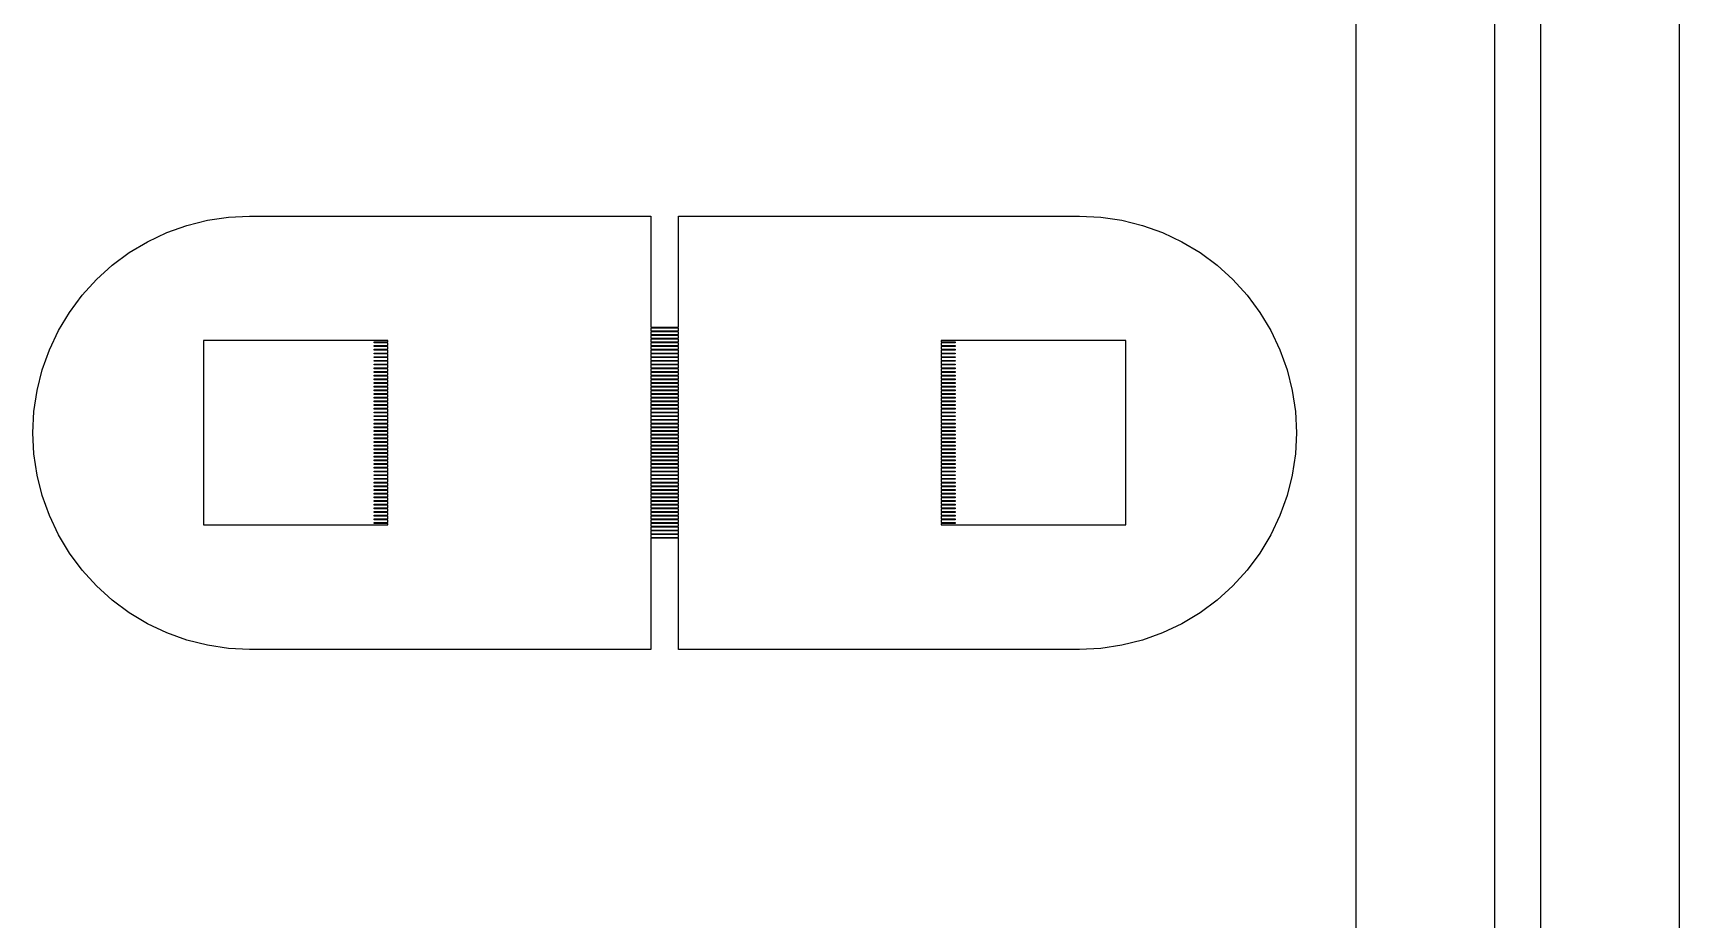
# Model space of a CAD drawing. Extents: x -16 to 132, y -40 to 113.
# Drawn here: x 94.23 to 112.49, y 17.61 to 27.44 of the extents above; entities that cross this region are included whole.
import ezdxf

# ---------------------------------------------------------------- set-up
doc = ezdxf.new("R2010")
doc.units = 0

msp = doc.modelspace()

# ---------------------------------------------------------------- linework, layer by layer
for p, q in [((112.486, 75.6724), (112.486, -2.0452)), ((110.952, -0.51129), (110.952, 74.1385)), ((110.441, 73.6272), (110.441, 0)), ((108.907, 1.53389), (108.907, 72.0933)), ((96.1669, 25.3654), (96.4002, 25.4)), ((96.4002, 25.4), (96.6357, 25.4116)), ((96.6357, 25.4116), (101.084, 25.4116)), ((101.084, 25.4116), (101.084, 24.1794)), ((101.391, 24.1794), (101.391, 25.4116)), ((101.391, 25.4116), (105.839, 25.4116)), ((105.839, 25.4116), (106.075, 25.4)), ((106.075, 25.4), (106.308, 25.3654)), ((95.5029, 25.1278), (95.7161, 25.2287)), ((95.7161, 25.2287), (95.9381, 25.3081)), ((95.9381, 25.3081), (96.1669, 25.3654)), ((106.308, 25.3654), (106.537, 25.3081)), ((106.537, 25.3081), (106.759, 25.2287)), ((106.759, 25.2287), (106.972, 25.1278)), ((95.3006, 25.0066), (95.5029, 25.1278)), ((106.972, 25.1278), (107.174, 25.0066)), ((94.9364, 24.7077), (95.1112, 24.8661)), ((95.1112, 24.8661), (95.3006, 25.0066)), ((107.174, 25.0066), (107.364, 24.8661)), ((107.364, 24.8661), (107.538, 24.7077)), ((94.7781, 24.533), (94.9364, 24.7077)), ((107.538, 24.7077), (107.697, 24.533)), ((94.6376, 24.3436), (94.7781, 24.533)), ((107.697, 24.533), (107.837, 24.3436)), ((94.5163, 24.1413), (94.6376, 24.3436)), ((107.837, 24.3436), (107.958, 24.1413)), ((94.4155, 23.9281), (94.5163, 24.1413)), ((101.084, 24.1794), (101.391, 24.1794)), ((101.391, 24.1691), (101.084, 24.1691)), ((101.084, 24.1691), (101.084, 24.1385)), ((101.084, 24.1385), (101.391, 24.1385)), ((101.391, 24.1282), (101.084, 24.1282)), ((101.084, 24.1282), (101.084, 24.0975)), ((101.084, 24.0975), (101.391, 24.0975)), ((101.391, 24.1385), (101.391, 24.1691)), ((101.391, 24.0975), (101.391, 24.1282)), ((107.958, 24.1413), (108.059, 23.9281)), ((94.3361, 23.7061), (94.4155, 23.9281)), ((98.1696, 24.0311), (96.1244, 24.0311)), ((96.1244, 24.0311), (96.1244, 21.9859)), ((98.0162, 24.0055), (98.0162, 24.0157)), ((98.0162, 24.0157), (98.1696, 24.0157)), ((98.1696, 24.0055), (98.0162, 24.0055)), ((98.0162, 23.9646), (98.0162, 23.9748)), ((98.0162, 23.9748), (98.1696, 23.9748)), ((98.1696, 23.9646), (98.0162, 23.9646)), ((98.0162, 23.9237), (98.0162, 23.9339)), ((98.0162, 23.9339), (98.1696, 23.9339)), ((98.1696, 23.9237), (98.0162, 23.9237)), ((98.1696, 24.0157), (98.1696, 24.0311)), ((98.1696, 23.9748), (98.1696, 24.0055)), ((98.1696, 23.9339), (98.1696, 23.9646)), ((98.1696, 23.893), (98.1696, 23.9237)), ((101.391, 24.0873), (101.084, 24.0873)), ((101.084, 24.0873), (101.084, 24.0567)), ((101.084, 24.0567), (101.391, 24.0567)), ((101.391, 24.0464), (101.084, 24.0464)), ((101.084, 24.0464), (101.084, 24.0157)), ((101.084, 24.0157), (101.391, 24.0157)), ((101.391, 24.0055), (101.084, 24.0055)), ((101.084, 24.0055), (101.084, 23.9748)), ((101.084, 23.9748), (101.391, 23.9748)), ((101.391, 23.9646), (101.084, 23.9646)), ((101.084, 23.9646), (101.084, 23.9339)), ((101.084, 23.9339), (101.391, 23.9339)), ((101.391, 23.9237), (101.084, 23.9237)), ((101.084, 23.9237), (101.084, 23.893)), ((101.391, 24.0567), (101.391, 24.0873)), ((101.391, 24.0157), (101.391, 24.0464)), ((101.391, 23.9748), (101.391, 24.0055)), ((101.391, 23.9339), (101.391, 23.9646)), ((101.391, 23.893), (101.391, 23.9237)), ((106.35, 24.0311), (104.305, 24.0311)), ((104.305, 24.0311), (104.305, 24.0157)), ((104.305, 24.0157), (104.459, 24.0157)), ((104.459, 24.0055), (104.305, 24.0055)), ((104.305, 24.0055), (104.305, 23.9748)), ((104.305, 23.9748), (104.459, 23.9748)), ((104.459, 23.9646), (104.305, 23.9646)), ((104.305, 23.9646), (104.305, 23.9339)), ((104.305, 23.9339), (104.459, 23.9339)), ((104.459, 23.9237), (104.305, 23.9237)), ((104.305, 23.9237), (104.305, 23.893)), ((104.459, 24.0157), (104.459, 24.0055)), ((104.459, 23.9748), (104.459, 23.9646)), ((104.459, 23.9339), (104.459, 23.9237)), ((106.35, 21.9859), (106.35, 24.0311)), ((108.059, 23.9281), (108.139, 23.7061)), ((98.0162, 23.8828), (98.0162, 23.893)), ((98.0162, 23.893), (98.1696, 23.893)), ((98.1696, 23.8828), (98.0162, 23.8828)), ((98.0162, 23.8419), (98.0162, 23.8521)), ((98.0162, 23.8521), (98.1696, 23.8521)), ((98.1696, 23.8419), (98.0162, 23.8419)), ((98.0162, 23.801), (98.0162, 23.8112)), ((98.0162, 23.8112), (98.1696, 23.8112)), ((98.1696, 23.801), (98.0162, 23.801)), ((98.0162, 23.7601), (98.0162, 23.7703)), ((98.0162, 23.7703), (98.1696, 23.7703)), ((98.1696, 23.7601), (98.0162, 23.7601)), ((98.1696, 23.8521), (98.1696, 23.8828)), ((98.1696, 23.8112), (98.1696, 23.8419)), ((98.1696, 23.7703), (98.1696, 23.801)), ((98.1696, 23.7294), (98.1696, 23.7601)), ((101.084, 23.893), (101.391, 23.893)), ((101.391, 23.8828), (101.084, 23.8828)), ((101.084, 23.8828), (101.084, 23.8521)), ((101.084, 23.8521), (101.391, 23.8521)), ((101.391, 23.8419), (101.084, 23.8419)), ((101.084, 23.8419), (101.084, 23.8112)), ((101.084, 23.8112), (101.391, 23.8112)), ((101.391, 23.801), (101.084, 23.801)), ((101.084, 23.801), (101.084, 23.7703)), ((101.084, 23.7703), (101.391, 23.7703)), ((101.391, 23.7601), (101.084, 23.7601)), ((101.084, 23.7601), (101.084, 23.7294)), ((101.391, 23.8521), (101.391, 23.8828)), ((101.391, 23.8112), (101.391, 23.8419)), ((101.391, 23.7703), (101.391, 23.801)), ((101.391, 23.7294), (101.391, 23.7601)), ((104.305, 23.893), (104.459, 23.893)), ((104.459, 23.8828), (104.305, 23.8828)), ((104.305, 23.8828), (104.305, 23.8521)), ((104.305, 23.8521), (104.459, 23.8521)), ((104.459, 23.8419), (104.305, 23.8419)), ((104.305, 23.8419), (104.305, 23.8112)), ((104.305, 23.8112), (104.459, 23.8112)), ((104.459, 23.801), (104.305, 23.801)), ((104.305, 23.801), (104.305, 23.7703)), ((104.305, 23.7703), (104.459, 23.7703)), ((104.459, 23.7601), (104.305, 23.7601)), ((104.305, 23.7601), (104.305, 23.7294)), ((104.459, 23.893), (104.459, 23.8828)), ((104.459, 23.8521), (104.459, 23.8419)), ((104.459, 23.8112), (104.459, 23.801)), ((104.459, 23.7703), (104.459, 23.7601)), ((94.2788, 23.4773), (94.3361, 23.7061)), ((98.0162, 23.7192), (98.0162, 23.7294)), ((98.0162, 23.7294), (98.1696, 23.7294)), ((98.1696, 23.7192), (98.0162, 23.7192)), ((98.0162, 23.6783), (98.0162, 23.6885)), ((98.0162, 23.6885), (98.1696, 23.6885)), ((98.1696, 23.6783), (98.0162, 23.6783)), ((98.0162, 23.6374), (98.0162, 23.6476)), ((98.0162, 23.6476), (98.1696, 23.6476)), ((98.1696, 23.6374), (98.0162, 23.6374)), ((98.0162, 23.5965), (98.0162, 23.6067)), ((98.0162, 23.6067), (98.1696, 23.6067)), ((98.1696, 23.5965), (98.0162, 23.5965)), ((98.0162, 23.5556), (98.0162, 23.5658)), ((98.0162, 23.5658), (98.1696, 23.5658)), ((98.1696, 23.5556), (98.0162, 23.5556)), ((98.1696, 23.6885), (98.1696, 23.7192)), ((98.1696, 23.6476), (98.1696, 23.6783)), ((98.1696, 23.6067), (98.1696, 23.6374)), ((98.1696, 23.5658), (98.1696, 23.5965)), ((98.1696, 23.5249), (98.1696, 23.5556)), ((101.084, 23.7294), (101.391, 23.7294)), ((101.391, 23.7192), (101.084, 23.7192)), ((101.084, 23.7192), (101.084, 23.6885)), ((101.084, 23.6885), (101.391, 23.6885)), ((101.391, 23.6783), (101.084, 23.6783)), ((101.084, 23.6783), (101.084, 23.6476)), ((101.084, 23.6476), (101.391, 23.6476)), ((101.391, 23.6374), (101.084, 23.6374)), ((101.084, 23.6374), (101.084, 23.6067)), ((101.084, 23.6067), (101.391, 23.6067)), ((101.391, 23.5965), (101.084, 23.5965)), ((101.084, 23.5965), (101.084, 23.5658)), ((101.084, 23.5658), (101.391, 23.5658)), ((101.391, 23.5556), (101.084, 23.5556)), ((101.084, 23.5556), (101.084, 23.5249)), ((101.391, 23.6885), (101.391, 23.7192)), ((101.391, 23.6476), (101.391, 23.6783)), ((101.391, 23.6067), (101.391, 23.6374)), ((101.391, 23.5658), (101.391, 23.5965)), ((101.391, 23.5249), (101.391, 23.5556)), ((104.305, 23.7294), (104.459, 23.7294)), ((104.459, 23.7192), (104.305, 23.7192)), ((104.305, 23.7192), (104.305, 23.6885)), ((104.305, 23.6885), (104.459, 23.6885)), ((104.459, 23.6783), (104.305, 23.6783)), ((104.305, 23.6783), (104.305, 23.6476)), ((104.305, 23.6476), (104.459, 23.6476)), ((104.459, 23.6374), (104.305, 23.6374)), ((104.305, 23.6374), (104.305, 23.6067)), ((104.305, 23.6067), (104.459, 23.6067)), ((104.459, 23.5965), (104.305, 23.5965)), ((104.305, 23.5965), (104.305, 23.5658)), ((104.305, 23.5658), (104.459, 23.5658)), ((104.459, 23.5556), (104.305, 23.5556)), ((104.305, 23.5556), (104.305, 23.5249)), ((104.459, 23.7294), (104.459, 23.7192)), ((104.459, 23.6885), (104.459, 23.6783)), ((104.459, 23.6476), (104.459, 23.6374)), ((104.459, 23.6067), (104.459, 23.5965)), ((104.459, 23.5658), (104.459, 23.5556)), ((108.139, 23.7061), (108.196, 23.4773)), ((94.2442, 23.244), (94.2788, 23.4773)), ((98.0162, 23.5147), (98.0162, 23.5249)), ((98.0162, 23.5249), (98.1696, 23.5249)), ((98.1696, 23.5147), (98.0162, 23.5147)), ((98.0162, 23.4738), (98.0162, 23.484)), ((98.0162, 23.484), (98.1696, 23.484)), ((98.1696, 23.4738), (98.0162, 23.4738)), ((98.0162, 23.4329), (98.0162, 23.4431)), ((98.0162, 23.4431), (98.1696, 23.4431)), ((98.1696, 23.4329), (98.0162, 23.4329)), ((98.0162, 23.392), (98.0162, 23.4022)), ((98.0162, 23.4022), (98.1696, 23.4022)), ((98.1696, 23.392), (98.0162, 23.392)), ((98.1696, 23.484), (98.1696, 23.5147)), ((98.1696, 23.4431), (98.1696, 23.4738)), ((98.1696, 23.4022), (98.1696, 23.4329)), ((98.1696, 23.3613), (98.1696, 23.392)), ((101.084, 23.5249), (101.391, 23.5249)), ((101.391, 23.5147), (101.084, 23.5147)), ((101.084, 23.5147), (101.084, 23.484)), ((101.084, 23.484), (101.391, 23.484)), ((101.391, 23.4738), (101.084, 23.4738)), ((101.084, 23.4738), (101.084, 23.4431)), ((101.084, 23.4431), (101.391, 23.4431)), ((101.391, 23.4329), (101.084, 23.4329)), ((101.084, 23.4329), (101.084, 23.4022)), ((101.084, 23.4022), (101.391, 23.4022)), ((101.391, 23.392), (101.084, 23.392)), ((101.084, 23.392), (101.084, 23.3613)), ((101.391, 23.484), (101.391, 23.5147)), ((101.391, 23.4431), (101.391, 23.4738)), ((101.391, 23.4022), (101.391, 23.4329)), ((101.391, 23.3613), (101.391, 23.392)), ((104.305, 23.5249), (104.459, 23.5249)), ((104.459, 23.5147), (104.305, 23.5147)), ((104.305, 23.5147), (104.305, 23.484)), ((104.305, 23.484), (104.459, 23.484)), ((104.459, 23.4738), (104.305, 23.4738)), ((104.305, 23.4738), (104.305, 23.4431)), ((104.305, 23.4431), (104.459, 23.4431)), ((104.459, 23.4329), (104.305, 23.4329)), ((104.305, 23.4329), (104.305, 23.4022)), ((104.305, 23.4022), (104.459, 23.4022)), ((104.459, 23.392), (104.305, 23.392)), ((104.305, 23.392), (104.305, 23.3613)), ((104.459, 23.5249), (104.459, 23.5147)), ((104.459, 23.484), (104.459, 23.4738)), ((104.459, 23.4431), (104.459, 23.4329)), ((104.459, 23.4022), (104.459, 23.392)), ((108.196, 23.4773), (108.231, 23.244)), ((94.2326, 23.0085), (94.2442, 23.244)), ((98.0162, 23.3511), (98.0162, 23.3613)), ((98.0162, 23.3613), (98.1696, 23.3613)), ((98.1696, 23.3511), (98.0162, 23.3511)), ((98.0162, 23.3102), (98.0162, 23.3204)), ((98.0162, 23.3204), (98.1696, 23.3204)), ((98.1696, 23.3102), (98.0162, 23.3102)), ((98.0162, 23.2692), (98.0162, 23.2795)), ((98.0162, 23.2795), (98.1696, 23.2795)), ((98.1696, 23.2692), (98.0162, 23.2692)), ((98.0162, 23.2283), (98.0162, 23.2386)), ((98.0162, 23.2386), (98.1696, 23.2386)), ((98.1696, 23.2283), (98.0162, 23.2283)), ((98.0162, 23.1874), (98.0162, 23.1977)), ((98.0162, 23.1977), (98.1696, 23.1977)), ((98.1696, 23.1874), (98.0162, 23.1874)), ((98.1696, 23.3204), (98.1696, 23.3511)), ((98.1696, 23.2795), (98.1696, 23.3102)), ((98.1696, 23.2386), (98.1696, 23.2692)), ((98.1696, 23.1977), (98.1696, 23.2283)), ((98.1696, 23.1568), (98.1696, 23.1874)), ((101.084, 23.3613), (101.391, 23.3613)), ((101.391, 23.3511), (101.084, 23.3511)), ((101.084, 23.3511), (101.084, 23.3204)), ((101.084, 23.3204), (101.391, 23.3204)), ((101.391, 23.3102), (101.084, 23.3102)), ((101.084, 23.3102), (101.084, 23.2795)), ((101.084, 23.2795), (101.391, 23.2795)), ((101.391, 23.2692), (101.084, 23.2692)), ((101.084, 23.2692), (101.084, 23.2386)), ((101.084, 23.2386), (101.391, 23.2386)), ((101.391, 23.2283), (101.084, 23.2283)), ((101.084, 23.2283), (101.084, 23.1977)), ((101.084, 23.1977), (101.391, 23.1977)), ((101.391, 23.1874), (101.084, 23.1874)), ((101.084, 23.1874), (101.084, 23.1568)), ((101.391, 23.3204), (101.391, 23.3511)), ((101.391, 23.2795), (101.391, 23.3102)), ((101.391, 23.2386), (101.391, 23.2692)), ((101.391, 23.1977), (101.391, 23.2283)), ((101.391, 23.1568), (101.391, 23.1874)), ((104.305, 23.3613), (104.459, 23.3613)), ((104.459, 23.3511), (104.305, 23.3511)), ((104.305, 23.3511), (104.305, 23.3204)), ((104.305, 23.3204), (104.459, 23.3204)), ((104.459, 23.3102), (104.305, 23.3102)), ((104.305, 23.3102), (104.305, 23.2795)), ((104.305, 23.2795), (104.459, 23.2795)), ((104.459, 23.2692), (104.305, 23.2692)), ((104.305, 23.2692), (104.305, 23.2386)), ((104.305, 23.2386), (104.459, 23.2386)), ((104.459, 23.2283), (104.305, 23.2283)), ((104.305, 23.2283), (104.305, 23.1977)), ((104.305, 23.1977), (104.459, 23.1977)), ((104.459, 23.1874), (104.305, 23.1874)), ((104.305, 23.1874), (104.305, 23.1568)), ((104.459, 23.3613), (104.459, 23.3511)), ((104.459, 23.3204), (104.459, 23.3102)), ((104.459, 23.2795), (104.459, 23.2692)), ((104.459, 23.2386), (104.459, 23.2283)), ((104.459, 23.1977), (104.459, 23.1874)), ((108.231, 23.244), (108.242, 23.0085)), ((94.2442, 22.7729), (94.2326, 23.0085)), ((98.0162, 23.1465), (98.0162, 23.1568)), ((98.0162, 23.1568), (98.1696, 23.1568)), ((98.1696, 23.1465), (98.0162, 23.1465)), ((98.0162, 23.1056), (98.0162, 23.1159)), ((98.0162, 23.1159), (98.1696, 23.1159)), ((98.1696, 23.1056), (98.0162, 23.1056)), ((98.0162, 23.0647), (98.0162, 23.075)), ((98.0162, 23.075), (98.1696, 23.075)), ((98.1696, 23.0647), (98.0162, 23.0647)), ((98.0162, 23.0238), (98.0162, 23.0341)), ((98.0162, 23.0341), (98.1696, 23.0341)), ((98.1696, 23.0238), (98.0162, 23.0238)), ((98.1696, 23.1159), (98.1696, 23.1465)), ((98.1696, 23.075), (98.1696, 23.1056)), ((98.1696, 23.0341), (98.1696, 23.0647)), ((98.1696, 22.9931), (98.1696, 23.0238)), ((101.084, 23.1568), (101.391, 23.1568)), ((101.391, 23.1465), (101.084, 23.1465)), ((101.084, 23.1465), (101.084, 23.1159)), ((101.084, 23.1159), (101.391, 23.1159)), ((101.391, 23.1056), (101.084, 23.1056)), ((101.084, 23.1056), (101.084, 23.075)), ((101.084, 23.075), (101.391, 23.075)), ((101.391, 23.0647), (101.084, 23.0647)), ((101.084, 23.0647), (101.084, 23.0341)), ((101.084, 23.0341), (101.391, 23.0341)), ((101.391, 23.0238), (101.084, 23.0238)), ((101.084, 23.0238), (101.084, 22.9931)), ((101.391, 23.1159), (101.391, 23.1465)), ((101.391, 23.075), (101.391, 23.1056)), ((101.391, 23.0341), (101.391, 23.0647)), ((101.391, 22.9931), (101.391, 23.0238)), ((104.305, 23.1568), (104.459, 23.1568)), ((104.459, 23.1465), (104.305, 23.1465)), ((104.305, 23.1465), (104.305, 23.1159)), ((104.305, 23.1159), (104.459, 23.1159)), ((104.459, 23.1056), (104.305, 23.1056)), ((104.305, 23.1056), (104.305, 23.075)), ((104.305, 23.075), (104.459, 23.075)), ((104.459, 23.0647), (104.305, 23.0647)), ((104.305, 23.0647), (104.305, 23.0341)), ((104.305, 23.0341), (104.459, 23.0341)), ((104.459, 23.0238), (104.305, 23.0238)), ((104.305, 23.0238), (104.305, 22.9931)), ((104.459, 23.1568), (104.459, 23.1465)), ((104.459, 23.1159), (104.459, 23.1056)), ((104.459, 23.075), (104.459, 23.0647)), ((104.459, 23.0341), (104.459, 23.0238)), ((108.242, 23.0085), (108.231, 22.7729)), ((98.0162, 22.9829), (98.0162, 22.9931)), ((98.0162, 22.9931), (98.1696, 22.9931)), ((98.1696, 22.9829), (98.0162, 22.9829)), ((98.0162, 22.942), (98.0162, 22.9523)), ((98.0162, 22.9523), (98.1696, 22.9523)), ((98.1696, 22.942), (98.0162, 22.942)), ((98.0162, 22.9011), (98.0162, 22.9114)), ((98.0162, 22.9114), (98.1696, 22.9114)), ((98.1696, 22.9011), (98.0162, 22.9011)), ((98.0162, 22.8602), (98.0162, 22.8705)), ((98.0162, 22.8705), (98.1696, 22.8705)), ((98.1696, 22.8602), (98.0162, 22.8602)), ((98.0162, 22.8193), (98.0162, 22.8295)), ((98.0162, 22.8295), (98.1696, 22.8295)), ((98.1696, 22.8193), (98.0162, 22.8193)), ((98.1696, 22.9523), (98.1696, 22.9829)), ((98.1696, 22.9114), (98.1696, 22.942)), ((98.1696, 22.8705), (98.1696, 22.9011)), ((98.1696, 22.8295), (98.1696, 22.8602)), ((98.1696, 22.7886), (98.1696, 22.8193)), ((101.084, 22.9931), (101.391, 22.9931)), ((101.391, 22.9829), (101.084, 22.9829)), ((101.084, 22.9829), (101.084, 22.9523)), ((101.084, 22.9523), (101.391, 22.9523)), ((101.391, 22.942), (101.084, 22.942)), ((101.084, 22.942), (101.084, 22.9114)), ((101.084, 22.9114), (101.391, 22.9114)), ((101.391, 22.9011), (101.084, 22.9011)), ((101.084, 22.9011), (101.084, 22.8705)), ((101.084, 22.8705), (101.391, 22.8705)), ((101.391, 22.8602), (101.084, 22.8602)), ((101.084, 22.8602), (101.084, 22.8295)), ((101.084, 22.8295), (101.391, 22.8295)), ((101.391, 22.8193), (101.084, 22.8193)), ((101.084, 22.8193), (101.084, 22.7886)), ((101.391, 22.9523), (101.391, 22.9829)), ((101.391, 22.9114), (101.391, 22.942)), ((101.391, 22.8705), (101.391, 22.9011)), ((101.391, 22.8295), (101.391, 22.8602)), ((101.391, 22.7886), (101.391, 22.8193)), ((104.305, 22.9931), (104.459, 22.9931)), ((104.459, 22.9829), (104.305, 22.9829)), ((104.305, 22.9829), (104.305, 22.9523)), ((104.305, 22.9523), (104.459, 22.9523)), ((104.459, 22.942), (104.305, 22.942)), ((104.305, 22.942), (104.305, 22.9114)), ((104.305, 22.9114), (104.459, 22.9114)), ((104.459, 22.9011), (104.305, 22.9011)), ((104.305, 22.9011), (104.305, 22.8705)), ((104.305, 22.8705), (104.459, 22.8705)), ((104.459, 22.8602), (104.305, 22.8602)), ((104.305, 22.8602), (104.305, 22.8295)), ((104.305, 22.8295), (104.459, 22.8295)), ((104.459, 22.8193), (104.305, 22.8193)), ((104.305, 22.8193), (104.305, 22.7886)), ((104.459, 22.9931), (104.459, 22.9829)), ((104.459, 22.9523), (104.459, 22.942)), ((104.459, 22.9114), (104.459, 22.9011)), ((104.459, 22.8705), (104.459, 22.8602)), ((104.459, 22.8295), (104.459, 22.8193)), ((94.2788, 22.5397), (94.2442, 22.7729)), ((98.0162, 22.7784), (98.0162, 22.7886)), ((98.0162, 22.7886), (98.1696, 22.7886)), ((98.1696, 22.7784), (98.0162, 22.7784)), ((98.0162, 22.7375), (98.0162, 22.7477)), ((98.0162, 22.7477), (98.1696, 22.7477)), ((98.1696, 22.7375), (98.0162, 22.7375)), ((98.0162, 22.6966), (98.0162, 22.7068)), ((98.0162, 22.7068), (98.1696, 22.7068)), ((98.1696, 22.6966), (98.0162, 22.6966)), ((98.0162, 22.6557), (98.0162, 22.6659)), ((98.0162, 22.6659), (98.1696, 22.6659)), ((98.1696, 22.6557), (98.0162, 22.6557)), ((98.1696, 22.7477), (98.1696, 22.7784)), ((98.1696, 22.7068), (98.1696, 22.7375)), ((98.1696, 22.6659), (98.1696, 22.6966)), ((98.1696, 22.625), (98.1696, 22.6557)), ((101.084, 22.7886), (101.391, 22.7886)), ((101.391, 22.7784), (101.084, 22.7784)), ((101.084, 22.7784), (101.084, 22.7477)), ((101.084, 22.7477), (101.391, 22.7477)), ((101.391, 22.7375), (101.084, 22.7375)), ((101.084, 22.7375), (101.084, 22.7068)), ((101.084, 22.7068), (101.391, 22.7068)), ((101.391, 22.6966), (101.084, 22.6966)), ((101.084, 22.6966), (101.084, 22.6659)), ((101.084, 22.6659), (101.391, 22.6659)), ((101.391, 22.6557), (101.084, 22.6557)), ((101.084, 22.6557), (101.084, 22.625)), ((101.391, 22.7477), (101.391, 22.7784)), ((101.391, 22.7068), (101.391, 22.7375)), ((101.391, 22.6659), (101.391, 22.6966)), ((101.391, 22.625), (101.391, 22.6557)), ((104.305, 22.7886), (104.459, 22.7886)), ((104.459, 22.7784), (104.305, 22.7784)), ((104.305, 22.7784), (104.305, 22.7477)), ((104.305, 22.7477), (104.459, 22.7477)), ((104.459, 22.7375), (104.305, 22.7375)), ((104.305, 22.7375), (104.305, 22.7068)), ((104.305, 22.7068), (104.459, 22.7068)), ((104.459, 22.6966), (104.305, 22.6966)), ((104.305, 22.6966), (104.305, 22.6659)), ((104.305, 22.6659), (104.459, 22.6659)), ((104.459, 22.6557), (104.305, 22.6557)), ((104.305, 22.6557), (104.305, 22.625)), ((104.459, 22.7886), (104.459, 22.7784)), ((104.459, 22.7477), (104.459, 22.7375)), ((104.459, 22.7068), (104.459, 22.6966)), ((104.459, 22.6659), (104.459, 22.6557)), ((108.231, 22.7729), (108.196, 22.5397)), ((94.3361, 22.3109), (94.2788, 22.5397)), ((98.0162, 22.6148), (98.0162, 22.625)), ((98.0162, 22.625), (98.1696, 22.625)), ((98.1696, 22.6148), (98.0162, 22.6148)), ((98.0162, 22.5739), (98.0162, 22.5841)), ((98.0162, 22.5841), (98.1696, 22.5841)), ((98.1696, 22.5739), (98.0162, 22.5739)), ((98.0162, 22.533), (98.0162, 22.5432)), ((98.0162, 22.5432), (98.1696, 22.5432)), ((98.1696, 22.533), (98.0162, 22.533)), ((98.0162, 22.4921), (98.0162, 22.5023)), ((98.0162, 22.5023), (98.1696, 22.5023)), ((98.1696, 22.4921), (98.0162, 22.4921)), ((98.0162, 22.4512), (98.0162, 22.4614)), ((98.0162, 22.4614), (98.1696, 22.4614)), ((98.1696, 22.5841), (98.1696, 22.6148)), ((98.1696, 22.5432), (98.1696, 22.5739)), ((98.1696, 22.5023), (98.1696, 22.533)), ((98.1696, 22.4614), (98.1696, 22.4921)), ((101.084, 22.625), (101.391, 22.625)), ((101.391, 22.6148), (101.084, 22.6148)), ((101.084, 22.6148), (101.084, 22.5841)), ((101.084, 22.5841), (101.391, 22.5841)), ((101.391, 22.5739), (101.084, 22.5739)), ((101.084, 22.5739), (101.084, 22.5432)), ((101.084, 22.5432), (101.391, 22.5432)), ((101.391, 22.533), (101.084, 22.533)), ((101.084, 22.533), (101.084, 22.5023)), ((101.084, 22.5023), (101.391, 22.5023)), ((101.391, 22.4921), (101.084, 22.4921)), ((101.084, 22.4921), (101.084, 22.4614)), ((101.084, 22.4614), (101.391, 22.4614)), ((101.391, 22.5841), (101.391, 22.6148)), ((101.391, 22.5432), (101.391, 22.5739)), ((101.391, 22.5023), (101.391, 22.533)), ((101.391, 22.4614), (101.391, 22.4921)), ((104.305, 22.625), (104.459, 22.625)), ((104.459, 22.6148), (104.305, 22.6148)), ((104.305, 22.6148), (104.305, 22.5841)), ((104.305, 22.5841), (104.459, 22.5841)), ((104.459, 22.5739), (104.305, 22.5739)), ((104.305, 22.5739), (104.305, 22.5432)), ((104.305, 22.5432), (104.459, 22.5432)), ((104.459, 22.533), (104.305, 22.533)), ((104.305, 22.533), (104.305, 22.5023)), ((104.305, 22.5023), (104.459, 22.5023)), ((104.459, 22.4921), (104.305, 22.4921)), ((104.305, 22.4921), (104.305, 22.4614)), ((104.305, 22.4614), (104.459, 22.4614)), ((104.459, 22.625), (104.459, 22.6148)), ((104.459, 22.5841), (104.459, 22.5739)), ((104.459, 22.5432), (104.459, 22.533)), ((104.459, 22.5023), (104.459, 22.4921)), ((104.459, 22.4614), (104.459, 22.4512)), ((108.196, 22.5397), (108.139, 22.3109)), ((94.4155, 22.0889), (94.3361, 22.3109)), ((98.1696, 22.4512), (98.0162, 22.4512)), ((98.0162, 22.4103), (98.0162, 22.4205)), ((98.0162, 22.4205), (98.1696, 22.4205)), ((98.1696, 22.4103), (98.0162, 22.4103)), ((98.0162, 22.3694), (98.0162, 22.3796)), ((98.0162, 22.3796), (98.1696, 22.3796)), ((98.1696, 22.3694), (98.0162, 22.3694)), ((98.0162, 22.3285), (98.0162, 22.3387)), ((98.0162, 22.3387), (98.1696, 22.3387)), ((98.1696, 22.3285), (98.0162, 22.3285)), ((98.0162, 22.2876), (98.0162, 22.2978)), ((98.0162, 22.2978), (98.1696, 22.2978)), ((98.1696, 22.2876), (98.0162, 22.2876)), ((98.1696, 22.4205), (98.1696, 22.4512)), ((98.1696, 22.3796), (98.1696, 22.4103)), ((98.1696, 22.3387), (98.1696, 22.3694)), ((98.1696, 22.2978), (98.1696, 22.3285)), ((98.1696, 22.2569), (98.1696, 22.2876)), ((101.391, 22.4512), (101.084, 22.4512)), ((101.084, 22.4512), (101.084, 22.4205)), ((101.084, 22.4205), (101.391, 22.4205)), ((101.391, 22.4103), (101.084, 22.4103)), ((101.084, 22.4103), (101.084, 22.3796)), ((101.084, 22.3796), (101.391, 22.3796)), ((101.391, 22.3694), (101.084, 22.3694)), ((101.084, 22.3694), (101.084, 22.3387)), ((101.084, 22.3387), (101.391, 22.3387)), ((101.391, 22.3285), (101.084, 22.3285)), ((101.084, 22.3285), (101.084, 22.2978)), ((101.084, 22.2978), (101.391, 22.2978)), ((101.391, 22.2876), (101.084, 22.2876)), ((101.084, 22.2876), (101.084, 22.2569)), ((101.391, 22.4205), (101.391, 22.4512)), ((101.391, 22.3796), (101.391, 22.4103)), ((101.391, 22.3387), (101.391, 22.3694)), ((101.391, 22.2978), (101.391, 22.3285)), ((101.391, 22.2569), (101.391, 22.2876)), ((104.459, 22.4512), (104.305, 22.4512)), ((104.305, 22.4512), (104.305, 22.4205)), ((104.305, 22.4205), (104.459, 22.4205)), ((104.459, 22.4103), (104.305, 22.4103)), ((104.305, 22.4103), (104.305, 22.3796)), ((104.305, 22.3796), (104.459, 22.3796)), ((104.459, 22.3694), (104.305, 22.3694)), ((104.305, 22.3694), (104.305, 22.3387)), ((104.305, 22.3387), (104.459, 22.3387)), ((104.459, 22.3285), (104.305, 22.3285)), ((104.305, 22.3285), (104.305, 22.2978)), ((104.305, 22.2978), (104.459, 22.2978)), ((104.459, 22.2876), (104.305, 22.2876)), ((104.305, 22.2876), (104.305, 22.2569)), ((104.459, 22.4205), (104.459, 22.4103)), ((104.459, 22.3796), (104.459, 22.3694)), ((104.459, 22.3387), (104.459, 22.3285)), ((104.459, 22.2978), (104.459, 22.2876)), ((108.139, 22.3109), (108.059, 22.0889)), ((94.5163, 21.8757), (94.4155, 22.0889)), ((98.0162, 22.2467), (98.0162, 22.2569)), ((98.0162, 22.2569), (98.1696, 22.2569)), ((98.1696, 22.2467), (98.0162, 22.2467)), ((98.0162, 22.2058), (98.0162, 22.216)), ((98.0162, 22.216), (98.1696, 22.216)), ((98.1696, 22.2058), (98.0162, 22.2058)), ((98.0162, 22.1649), (98.0162, 22.1751)), ((98.0162, 22.1751), (98.1696, 22.1751)), ((98.1696, 22.1649), (98.0162, 22.1649)), ((98.0162, 22.1239), (98.0162, 22.1342)), ((98.0162, 22.1342), (98.1696, 22.1342)), ((98.1696, 22.1239), (98.0162, 22.1239)), ((98.0162, 22.083), (98.0162, 22.0933)), ((98.0162, 22.0933), (98.1696, 22.0933)), ((98.1696, 22.216), (98.1696, 22.2467)), ((98.1696, 22.1751), (98.1696, 22.2058)), ((98.1696, 22.1342), (98.1696, 22.1649)), ((98.1696, 22.0933), (98.1696, 22.1239)), ((101.084, 22.2569), (101.391, 22.2569)), ((101.391, 22.2467), (101.084, 22.2467)), ((101.084, 22.2467), (101.084, 22.216)), ((101.084, 22.216), (101.391, 22.216)), ((101.391, 22.2058), (101.084, 22.2058)), ((101.084, 22.2058), (101.084, 22.1751)), ((101.084, 22.1751), (101.391, 22.1751)), ((101.391, 22.1649), (101.084, 22.1649)), ((101.084, 22.1649), (101.084, 22.1342)), ((101.084, 22.1342), (101.391, 22.1342)), ((101.391, 22.1239), (101.084, 22.1239)), ((101.084, 22.1239), (101.084, 22.0933)), ((101.084, 22.0933), (101.391, 22.0933)), ((101.391, 22.216), (101.391, 22.2467)), ((101.391, 22.1751), (101.391, 22.2058)), ((101.391, 22.1342), (101.391, 22.1649)), ((101.391, 22.0933), (101.391, 22.1239)), ((104.305, 22.2569), (104.459, 22.2569)), ((104.459, 22.2467), (104.305, 22.2467)), ((104.305, 22.2467), (104.305, 22.216)), ((104.305, 22.216), (104.459, 22.216)), ((104.459, 22.2058), (104.305, 22.2058)), ((104.305, 22.2058), (104.305, 22.1751)), ((104.305, 22.1751), (104.459, 22.1751)), ((104.459, 22.1649), (104.305, 22.1649)), ((104.305, 22.1649), (104.305, 22.1342)), ((104.305, 22.1342), (104.459, 22.1342)), ((104.459, 22.1239), (104.305, 22.1239)), ((104.305, 22.1239), (104.305, 22.0933)), ((104.305, 22.0933), (104.459, 22.0933)), ((104.459, 22.2569), (104.459, 22.2467)), ((104.459, 22.216), (104.459, 22.2058)), ((104.459, 22.1751), (104.459, 22.1649)), ((104.459, 22.1342), (104.459, 22.1239)), ((104.459, 22.0933), (104.459, 22.083)), ((108.059, 22.0889), (107.958, 21.8757)), ((96.1244, 21.9859), (98.1696, 21.9859)), ((98.1696, 22.083), (98.0162, 22.083)), ((98.0162, 22.0421), (98.0162, 22.0524)), ((98.0162, 22.0524), (98.1696, 22.0524)), ((98.1696, 22.0421), (98.0162, 22.0421)), ((98.0162, 22.0013), (98.0162, 22.0115)), ((98.0162, 22.0115), (98.1696, 22.0115)), ((98.1696, 22.0013), (98.0162, 22.0013)), ((98.1696, 22.0524), (98.1696, 22.083)), ((98.1696, 22.0115), (98.1696, 22.0421)), ((98.1696, 21.9859), (98.1696, 22.0013)), ((101.391, 22.083), (101.084, 22.083)), ((101.084, 22.083), (101.084, 22.0524)), ((101.084, 22.0524), (101.391, 22.0524)), ((101.391, 22.0421), (101.084, 22.0421)), ((101.084, 22.0421), (101.084, 22.0115)), ((101.084, 22.0115), (101.391, 22.0115)), ((101.391, 22.0013), (101.084, 22.0013)), ((101.084, 22.0013), (101.084, 21.9706)), ((101.084, 21.9706), (101.391, 21.9706)), ((101.391, 21.9603), (101.084, 21.9603)), ((101.084, 21.9603), (101.084, 21.9297)), ((101.084, 21.9297), (101.391, 21.9297)), ((101.391, 21.9194), (101.084, 21.9194)), ((101.084, 21.9194), (101.084, 21.8888)), ((101.391, 22.0524), (101.391, 22.083)), ((101.391, 22.0115), (101.391, 22.0421)), ((101.391, 21.9706), (101.391, 22.0013)), ((101.391, 21.9297), (101.391, 21.9603)), ((101.391, 21.8888), (101.391, 21.9194)), ((104.459, 22.083), (104.305, 22.083)), ((104.305, 22.083), (104.305, 22.0524)), ((104.305, 22.0524), (104.459, 22.0524)), ((104.459, 22.0421), (104.305, 22.0421)), ((104.305, 22.0421), (104.305, 22.0115)), ((104.305, 22.0115), (104.459, 22.0115)), ((104.459, 22.0013), (104.305, 22.0013)), ((104.305, 22.0013), (104.305, 21.9859)), ((104.305, 21.9859), (106.35, 21.9859)), ((104.459, 22.0524), (104.459, 22.0421)), ((104.459, 22.0115), (104.459, 22.0013)), ((94.6376, 21.6734), (94.5163, 21.8757)), ((101.084, 21.8888), (101.391, 21.8888)), ((101.391, 21.8785), (101.084, 21.8785)), ((101.084, 21.8785), (101.084, 21.8479)), ((101.084, 21.8479), (101.391, 21.8479)), ((101.391, 21.8376), (101.084, 21.8376)), ((101.084, 21.8376), (101.084, 20.6054)), ((101.391, 21.8479), (101.391, 21.8785)), ((101.391, 20.6054), (101.391, 21.8376)), ((107.958, 21.8757), (107.837, 21.6734)), ((94.7781, 21.484), (94.6376, 21.6734)), ((107.837, 21.6734), (107.697, 21.484)), ((94.9364, 21.3092), (94.7781, 21.484)), ((107.697, 21.484), (107.538, 21.3092)), ((95.1112, 21.1509), (94.9364, 21.3092)), ((107.538, 21.3092), (107.364, 21.1509)), ((95.3006, 21.0104), (95.1112, 21.1509)), ((95.5029, 20.8891), (95.3006, 21.0104)), ((107.174, 21.0104), (106.972, 20.8891)), ((107.364, 21.1509), (107.174, 21.0104)), ((95.7161, 20.7883), (95.5029, 20.8891)), ((106.972, 20.8891), (106.759, 20.7883)), ((95.9381, 20.7089), (95.7161, 20.7883)), ((96.1669, 20.6516), (95.9381, 20.7089)), ((96.4002, 20.617), (96.1669, 20.6516)), ((106.308, 20.6516), (106.075, 20.617)), ((106.537, 20.7089), (106.308, 20.6516)), ((106.759, 20.7883), (106.537, 20.7089)), ((96.6357, 20.6054), (96.4002, 20.617)), ((101.084, 20.6054), (96.6357, 20.6054)), ((105.839, 20.6054), (101.391, 20.6054)), ((106.075, 20.617), (105.839, 20.6054))]:
    msp.add_line(p, q)

doc.saveas('drawing.dxf')
